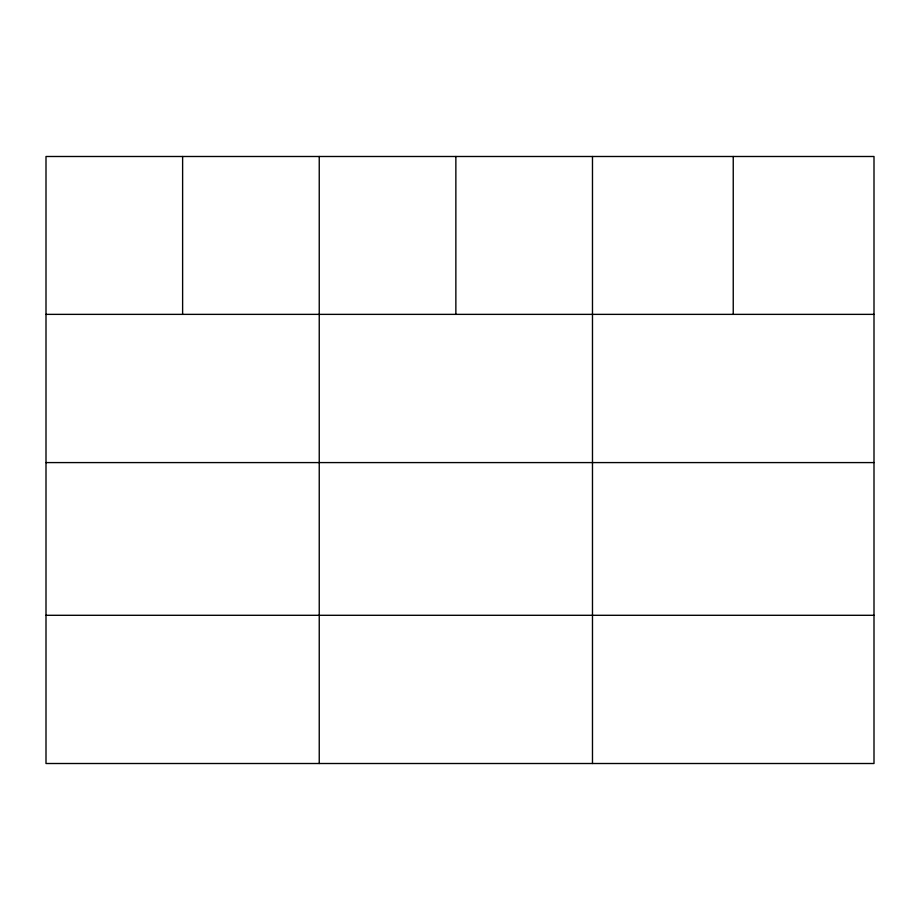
<?xml version="1.0" encoding="UTF-8"?>
<svg xmlns="http://www.w3.org/2000/svg" width="920" height="920" viewBox="0 0 920 920"><rect width="100%" height="100%" fill="white"/><g stroke="black" fill="none" stroke-linecap="round" stroke-linejoin="round"><path stroke-width="1.38" d="M874 462.587L874 156.492L46 156.492L46 763.508L874 763.508L874 462.587L46 462.587M46 314.364L874 314.364M46 615.296L874 615.296M733.24 156.492L733.24 314.364M592.48 156.492L592.48 763.508M455.86 156.492L455.86 314.364M319.24 156.492L319.24 763.508M182.62 156.492L182.62 314.364"/></g></svg>
